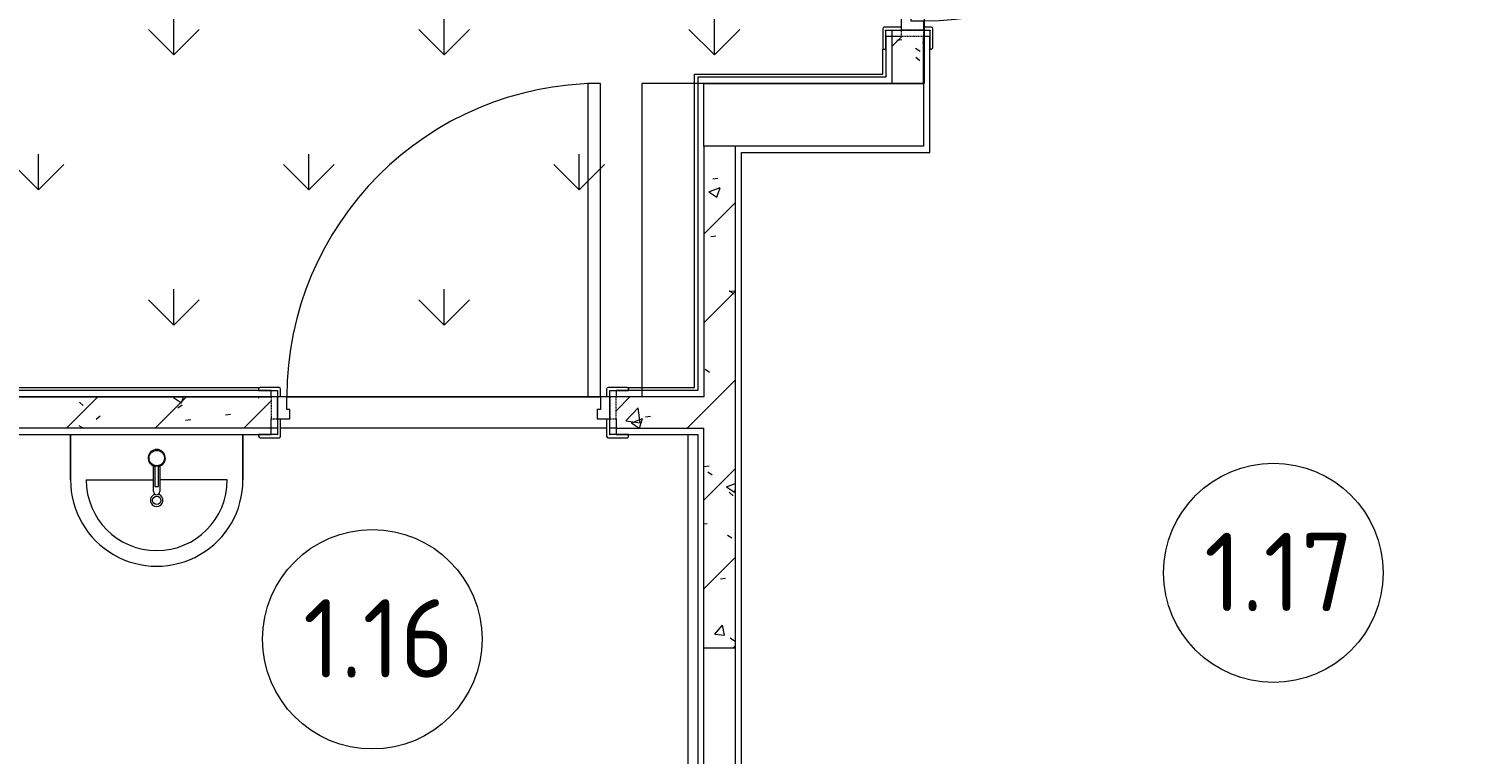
# Model space of a CAD drawing. Header units: millimetres. Extents: x -584918 to 2941280, y 3000189 to 4229862.
# Drawn here: x 202829 to 207407, y 3652591 to 3654905 of the extents above; entities that cross this region are included whole.
import ezdxf

# ---------------------------------------------------------------- set-up
doc = ezdxf.new("R2010")
doc.units = ezdxf.units.MM
doc.linetypes.add('ASVP_Невидимые', pattern=[5, 3, -2])
for name, color, linetype, lineweight in [('Двери', 7, 'Continuous', 0), ('Марки помещений', 7, 'Continuous', 0), ('Обобщенные модели', 7, 'Continuous', 0), ('Перекрытие', 7, 'Continuous', 0), ('Сантехника', 7, 'Continuous', 0), ('Стены внутренние', 7, 'Continuous', 0), ('Стены несущие', 7, 'Continuous', 0), ('Стены отделка', 7, 'Continuous', 0), ('экспертиза условные обозначения', 1, 'Continuous', 0)]:
    doc.layers.add(name, color=color, linetype=linetype, lineweight=lineweight)
doc.styles.add('GOST Common_2', font='', dxfattribs={"height": 500})
doc.styles.get('GOST Common_2').set_extended_font_data('GOST Common')
pattern_1 = [(45, (192051.36, 3643581.32), (-141.4214, 141.4214), [])]
pattern_2 = [(50, (192051.36, 3643581.32), (364.368, -31.8783), [38.1, -419.1]), (355, (192051.36, 3643581.3), (-70.486, 382.113), [30.48, -335.28]), (100.451, (192081.73, 3643578.66), (293.885, 350.2334), [32.38, -356.18]), (46.184, (192051.36, 3643682.9), (542.158, -84.086), [57.15, -628.65]), (96.636, (192096.54, 3643675.9), (474.805, 494.855), [48.57, -534.27]), (351.184, (192051.36, 3643682.9), (474.81, 494.85), [45.72, -502.92]), (21, (192102.16, 3643657.52), (303.2285, -204.5305), [38.1, -419.1]), (326, (192102.16, 3643657.5), (123.604, 368.376), [30.48, -335.28]), (71.451, (192127.43, 3643640.47), (426.834, 163.843), [32.38, -356.18]), (37.5, (192051.36, 3643581.32), (6.1766, 169.11015), [16.764, -314.452, 16.764, -323.596, -336.55]), (37.5, (192051.36, 3643581.32), (6.1766, 169.11015), [-671.576, 16.764, -319.786]), (7.5, (192051.36, 3643581.32), (133.6389, 200.3615), [16.764, -177.292, 16.764, -306.832, -128.27]), (7.5, (192051.36, 3643581.32), (133.6389, 200.3615), [-517.652, 16.764, -111.506]), (327.5, (191938.08, 3643581.32), (271.1818, -11.4584), [16.764, -110.236, 16.764, -379.476, -525.78]), (327.5, (191938.08, 3643581.32), (271.1818, -11.4584), [-523.24, 16.764, -509.016]), (317.5, (191887.28, 3643581.32), (296.2585, 50.8528), [16.764, -148.336, 16.764, -246.38, -373.38]), (317.5, (191887.28, 3643581.32), (296.2585, 50.8528), [-428.244, 16.764, -356.616])]

# ---------------------------------------------------------------- blocks, each defined once
blk = doc.blocks.new('ASVP_ДверьДеревянная_1 полотно - Входная_внутр_ 1000х2000h_полотно_ Г Л _950 в свету_-7521736-АР Этаж 01')
at = {"layer": 'Двери', "lineweight": 18}
for p, q in [((500, 1050), (460, 1050)), ((460, 1050), (460, 50)), ((500, 50), (500, 1050)), ((-500, 50), (-530, 50)), ((-530, 50), (-530, -20)), ((-500, 10), (-500, 50)), ((460, 50), (500, 50)), ((530, 50), (500, 50)), ((500, 50), (500, 10)), ((530, -20), (530, 50)), ((-490, 10), (-500, 10)), ((-490, -20), (-490, 10)), ((500, 10), (490, 10)), ((490, 10), (490, -20)), ((-530, -20), (-490, -20)), ((490, -20), (530, -20))]:
    blk.add_line(p, q, dxfattribs=at)
at = {"layer": 'Двери', "linetype": 'ASVP_Невидимые', "lineweight": 18}
for p, q in [((-530, 50), (-550, 50)), ((-550, 50), (-550, -20)), ((-530, -20), (-530, 50)), ((550, 50), (530, 50)), ((530, 50), (530, -20)), ((550, -20), (550, 50)), ((-550, -20), (-530, -20)), ((530, -20), (550, -20))]:
    blk.add_line(p, q, dxfattribs=at)
at = {"layer": 'Двери'}
blk.add_arc((500, 50), 1000, 90, 180, dxfattribs=at)
blk = doc.blocks.new('ASVP_НАЛИЧНИК МДФ_Двери - Наличник дверной МДФ-V1-АР Этаж 01')
at = {"layer": 'Обобщенные модели'}
h = blk.add_hatch(dxfattribs=at)
h.set_pattern_fill('FP_4', color=256, style=0, pattern_type=2)
h.set_pattern_definition([(216.87, (-11934, -9612.83), (1249.4985, 833.00223), [208.25, -1874.25]), (206.565, (-11684.1, -9737.78), (-416.5007, -416.5004), [465.661, -465.661]), (198.435, (-11684.1, -9946.03), (-832.9995, -416.5009), [263.418, -1053.671])])
h.paths.add_polyline_path([(-525, -10), (-521.5, -8.5), (-520, -5), (-520, 50), (-530, 50), (-531, 0), (-590, -1), (-590, -5), (-588.5, -8.5), (-585, -10), (-530, -10)])
h.paths.add_polyline_path([(525, -10), (585, -10), (588.5, -8.5), (590, -5), (590, 0), (530, 0), (530, 50), (520, 50), (520, -5), (521.5, -8.5)])
for p, q in [((-530, 50), (-530, -1)), ((-520, -5), (-520, 50)), ((520, 50), (520, -5)), ((530, -1), (530, 50)), ((-531, 0), (-590, 0)), ((-590, 0), (-590, -5)), ((-531, -1), (-531, 0)), ((590, 0), (531, 0)), ((531, 0), (531, -1)), ((590, -5), (590, 0)), ((-585, -10), (-525, -10)), ((-530, -1), (-531, -1)), ((525, -10), (585, -10)), ((531, -1), (530, -1))]:
    blk.add_line(p, q, dxfattribs=at)
for centre, start, end in [((-585, -5), 180, 270), ((-525, -5), 270, 360), ((525, -5), 180, 270), ((585, -5), 270, 360)]:
    blk.add_arc(centre, 5, start, end, dxfattribs=at)
blk = doc.blocks.new('ASVP_НАЛИЧНИК МДФ_Двери - Наличник дверной МДФ-V2-АР Этаж 01')
at = {"layer": 'Обобщенные модели'}
h = blk.add_hatch(dxfattribs=at)
h.set_pattern_fill('FP_5', color=256, style=0, pattern_type=2)
h.set_pattern_definition([(36.87, (11934, 9752.83), (-1249.4985, -833.00223), [208.25, -1874.25]), (26.565, (11684.1, 9877.78), (416.5007, 416.5004), [465.661, -465.661]), (18.435, (11684.1, 10086.03), (832.9995, 416.5009), [263.418, -1053.671])])
h.paths.add_polyline_path([(-520, 20), (-530, 20), (-531, 0), (-590, -1), (-590, -5), (-588.5, -8.5), (-585, -10), (-525, -10), (-521.5, -8.5), (-520, -5), (-520, 0)])
h.paths.add_polyline_path([(530, 20), (520, 20), (520, -5), (521.5, -8.5), (525, -10), (585, -10), (588.5, -8.5), (590, -5), (590, 0), (530, 0)])
for p, q in [((-531, 0), (-590, 0)), ((-590, 0), (-590, -5)), ((-531, -1), (-531, 0)), ((-530, 20), (-530, -1)), ((-520, -5), (-520, 20)), ((520, 20), (520, -5)), ((530, -1), (530, 20)), ((590, 0), (531, 0)), ((531, 0), (531, -1)), ((590, -5), (590, 0)), ((-585, -10), (-525, -10)), ((-530, -1), (-531, -1)), ((525, -10), (585, -10)), ((531, -1), (530, -1))]:
    blk.add_line(p, q, dxfattribs=at)
for centre, start, end in [((-585, -5), 180, 270), ((-525, -5), 270, 360), ((525, -5), 180, 270), ((585, -5), 270, 360)]:
    blk.add_arc(centre, 5, start, end, dxfattribs=at)
blk = doc.blocks.new('ASVP_ДверьДеревянная_1 полотно - Входная_внутр_ 1000х2000h_полотно_ Г Пр _950 в свету_-7521749-АР Этаж 01')
at = {"layer": 'Двери', "lineweight": 18}
for p, q in [((-500, 1050), (-460, 1050)), ((-500, 50), (-500, 1050)), ((-460, 1050), (-460, 50)), ((-530, 50), (-500, 50)), ((-530, -20), (-530, 50)), ((-460, 50), (-500, 50)), ((-500, 50), (-500, 10)), ((500, 50), (530, 50)), ((500, 10), (500, 50)), ((530, 50), (530, -20)), ((-500, 10), (-490, 10)), ((-490, 10), (-490, -20)), ((490, 10), (500, 10)), ((490, -20), (490, 10)), ((-490, -20), (-530, -20)), ((530, -20), (490, -20))]:
    blk.add_line(p, q, dxfattribs=at)
at = {"layer": 'Двери', "linetype": 'ASVP_Невидимые', "lineweight": 18}
for p, q in [((-550, 50), (-530, 50)), ((-550, -20), (-550, 50)), ((-530, 50), (-530, -20)), ((530, 50), (550, 50)), ((530, -20), (530, 50)), ((550, 50), (550, -20)), ((-530, -20), (-550, -20)), ((550, -20), (530, -20))]:
    blk.add_line(p, q, dxfattribs=at)
at = {"layer": 'Двери'}
blk.add_arc((-500, 50), 1000, 0, 90, dxfattribs=at)
blk = doc.blocks.new('ASVP_НАЛИЧНИК МДФ_Двери - Наличник дверной МДФ-V83-АР Этаж 01')
at = {"layer": 'Обобщенные модели'}
for p, q in [((-530, 50), (-530, -1)), ((-520, -5), (-520, 50)), ((520, 50), (520, -5)), ((530, -1), (530, 50)), ((-531, 0), (-590, 0)), ((-590, 0), (-590, -5)), ((-531, -1), (-531, 0)), ((590, 0), (531, 0)), ((531, 0), (531, -1)), ((590, -5), (590, 0)), ((-585, -10), (-525, -10)), ((-530, -1), (-531, -1)), ((525, -10), (585, -10)), ((531, -1), (530, -1))]:
    blk.add_line(p, q, dxfattribs=at)
for centre, start, end in [((-585, -5), 180, 270), ((-525, -5), 270, 360), ((525, -5), 180, 270), ((585, -5), 270, 360)]:
    blk.add_arc(centre, 5, start, end, dxfattribs=at)
blk = doc.blocks.new('ASVP_НАЛИЧНИК МДФ_Двери - Наличник дверной МДФ-V84-АР Этаж 01')
at = {"layer": 'Обобщенные модели'}
h = blk.add_hatch(dxfattribs=at)
h.set_pattern_fill('FP_38', color=256, style=0, pattern_type=2)
h.set_pattern_definition([(126.87, (-11432.57, 13484.3), (833.00223, -1249.4985), [208.25, -1874.25]), (116.565, (-11557.52, 13234.4), (-416.5004, 416.5007), [465.661, -465.661]), (108.435, (-11765.77, 13234.4), (-416.5009, 832.9995), [263.418, -1053.671])])
h.paths.add_polyline_path([(-590, -1), (-590, -5), (-588.5, -8.5), (-585, -10), (-525, -10), (-521.5, -8.5), (-520, -3.1), (-520, 20), (-530, 20), (-531, 0), (-590, 0)])
h.paths.add_polyline_path([(520, -1), (520, -5), (521.5, -8.5), (525, -10), (585, -10), (588.5, -8.5), (590, -5), (590, 0), (530, 0), (530, 20), (520, 20), (520, 0)])
for p, q in [((-531, 0), (-590, 0)), ((-590, 0), (-590, -5)), ((-531, -1), (-531, 0)), ((-530, 20), (-530, -1)), ((-520, -5), (-520, 20)), ((520, 20), (520, -5)), ((530, -1), (530, 20)), ((590, 0), (531, 0)), ((531, 0), (531, -1)), ((590, -5), (590, 0)), ((-585, -10), (-525, -10)), ((-530, -1), (-531, -1)), ((525, -10), (585, -10)), ((531, -1), (530, -1))]:
    blk.add_line(p, q, dxfattribs=at)
for centre, start, end in [((-585, -5), 180, 270), ((-525, -5), 270, 360), ((525, -5), 180, 270), ((585, -5), 270, 360)]:
    blk.add_arc(centre, 5, start, end, dxfattribs=at)
blk = doc.blocks.new('ASVP_2D_Раковина - Раковина 550х420-V213-АР Этаж 01')
at = {"layer": 'Сантехника'}
for p, q in [((-119.1, 110.6), (-119.1, 191.9)), ((-99.1, 191.9), (-99.1, 110.6)), ((-384.1, 155), (-384.1, 10)), ((-384.1, 10), (-384.1, 155)), ((-334.1, 155), (-119.1, 155)), ((-115.1, 176), (-115.1, 109.6)), ((-103.1, 176), (-115.1, 176)), ((-103.1, 109.6), (-103.1, 176)), ((115.9, 155), (-99.1, 155)), ((165.9, 10), (165.9, 155)), ((165.9, 155), (165.9, 10))]:
    blk.add_line(p, q, dxfattribs=at)
for centre, radius in [((-109.1, 220), 13.3), ((-109.1, 85), 24.5)]:
    blk.add_circle(centre, radius, dxfattribs=at)
for centre, radius, start, end in [((-109.1, 155), 275, 360, 180), ((-109.1, 155), 275, 360, 180), ((-109.1, 155), 225, 0, 180), ((-109.1, 220), 20, 284.1438, 255.8562), ((-109.1, 191.9), 10, 0, 180), ((-109.1, 85), 27.5, 102.6043, 77.3977), ((-109.1, 85), 25.3, 76.2933, 103.7089)]:
    blk.add_arc(centre, radius, start, end, dxfattribs=at)
blk = doc.blocks.new('ASVP_Марка_Помещение_ДваЗначения - Номер Площадь-685795-АР Этаж 01')
at = {"layer": 'Марки помещений'}
blk.add_circle((0, 0), 3.5, dxfattribs=at)

msp = doc.modelspace()

# ---------------------------------------------------------------- hatches: boundary and pattern name
at = {"layer": 'Стены внутренние'}
h = msp.add_hatch(dxfattribs=at)
h.set_pattern_fill('FP_1', color=256, style=0, pattern_type=2)
h.set_pattern_definition(pattern_1)
h.paths.add_polyline_path([(205682.26, 3654730.649), (205682.26, 3654880.386), (205582.26, 3654880.386), (205582.26, 3654730.649)])
h.paths.add_polyline_path([(205682.26, 3655980.386), (205682.26, 3656080.649), (205582.26, 3656080.649), (205582.26, 3655980.386), (205612.26, 3655980.386)])
h = msp.add_hatch(dxfattribs=at)
h.set_pattern_fill('FP_2', color=256, style=0, pattern_type=2)
h.set_pattern_definition(pattern_2)
h.paths.add_polyline_path([(205682.26, 3654730.649), (205682.26, 3654880.386), (205582.26, 3654880.386), (205582.26, 3654730.649)])
h.paths.add_polyline_path([(205682.26, 3655980.386), (205682.26, 3656080.649), (205582.26, 3656080.649), (205582.26, 3655980.386), (205612.26, 3655980.386)])
h = msp.add_hatch(dxfattribs=at)
h.set_pattern_fill('FP_1', color=256, style=0, pattern_type=2)
h.set_pattern_definition(pattern_1)
h.paths.add_polyline_path([(204982.26, 3651130.649), (205082.26, 3651130.649), (205082.26, 3651730.649), (204982.26, 3651730.649), (204982.26, 3651140.649)])
h.paths.add_polyline_path([(204982.26, 3652930.649), (205082.26, 3652930.649), (205082.26, 3654530.649), (204982.26, 3654530.649), (204982.26, 3653295.427)])
h = msp.add_hatch(dxfattribs=at)
h.set_pattern_fill('FP_2', color=256, style=0, pattern_type=2)
h.set_pattern_definition(pattern_2)
h.paths.add_polyline_path([(204982.26, 3651130.649), (205082.26, 3651130.649), (205082.26, 3651730.649), (204982.26, 3651730.649), (204982.26, 3651140.649)])
h.paths.add_polyline_path([(204982.26, 3652930.649), (205082.26, 3652930.649), (205082.26, 3654530.649), (204982.26, 3654530.649), (204982.26, 3653295.427)])
h = msp.add_hatch(dxfattribs=at)
h.set_pattern_fill('FP_1', color=256, style=0, pattern_type=2)
h.set_pattern_definition(pattern_1)
h.paths.add_polyline_path([(203248.296, 3653630.649), (203601.957, 3653630.649), (203601.957, 3653730.649), (201332.26, 3653730.649), (201332.26, 3653630.649), (202315.112, 3653630.649)])
h.paths.add_polyline_path([(204701.957, 3653630.649), (204982.26, 3653630.649), (204982.26, 3653730.649), (204701.957, 3653730.649), (204701.957, 3653656.825)])
h = msp.add_hatch(dxfattribs=at)
h.set_pattern_fill('FP_2', color=256, style=0, pattern_type=2)
h.set_pattern_definition(pattern_2)
h.paths.add_polyline_path([(203248.296, 3653630.649), (203601.957, 3653630.649), (203601.957, 3653730.649), (201332.26, 3653730.649), (201332.26, 3653630.649), (202315.112, 3653630.649)])
h.paths.add_polyline_path([(204701.957, 3653630.649), (204982.26, 3653630.649), (204982.26, 3653730.649), (204701.957, 3653730.649), (204701.957, 3653656.825)])
at = {"layer": 'экспертиза условные обозначения'}
h = msp.add_hatch(dxfattribs=at)
h.set_pattern_fill('GRASS', color=3, scale=24)
h.set_pattern_definition([(90, (151357.9, 3544478.35), (-431.0523, 431.0523), [114.3, -747.8046]), (45, (151357.9, 3544478.35), (-431.0523, 431.0523), [114.3, -495.3]), (135, (151357.9, 3544478.35), (-431.0523, -431.0523), [114.3, -495.3])])
edge = h.paths.add_edge_path()
edge.add_line((191275.023, 3666425.751), (199307.782, 3663189.515))
edge.add_line((199307.782, 3663189.515), (201023.692, 3662498.029))
edge.add_line((201023.692, 3662498.029), (214294.534, 3657150.078))
edge.add_line((214294.534, 3657150.078), (213584.359, 3655387.792))
edge.add_line((213584.359, 3655387.792), (213584.359, 3653330.649))
edge.add_line((213584.359, 3653330.649), (212084.359, 3653330.649))
edge.add_line((212084.359, 3653330.649), (212084.359, 3655992.269))
edge.add_line((212084.359, 3655992.269), (207884.359, 3657684.807))
edge.add_line((207884.359, 3657684.807), (207884.359, 3657630.649))
edge.add_line((207884.359, 3657630.649), (206534.359, 3657630.649))
edge.add_line((206534.359, 3657630.649), (206534.359, 3658228.836))
edge.add_line((206534.359, 3658228.836), (205040.972, 3658830.649))
edge.add_line((205040.972, 3658830.649), (202859.184, 3658830.649))
edge.add_line((202859.184, 3658830.649), (202859.184, 3659708.335))
edge.add_line((202859.184, 3659708.335), (201294.061, 3660338.598))
edge.add_line((201294.061, 3660338.598), (198943.875, 3661282.016))
edge.add_arc((198634.359, 3660226.459), 1100, 73.65753, 174.564886)
edge.add_line((197539.305, 3660330.649), (194784.359, 3660330.649))
edge.add_line((194784.359, 3660330.649), (194784.359, 3662963.911))
edge.add_line((194784.359, 3662963.911), (190564.848, 3664663.465))
edge.add_line((190564.848, 3664663.465), (191275.023, 3666425.751))
h = msp.add_hatch(dxfattribs=at)
h.set_pattern_fill('GRASS', color=6, scale=24)
h.set_pattern_definition([(90, (191652.37, 3539730.8), (-431.0523, 431.0523), [114.3, -747.8046]), (45, (191652.37, 3539730.8), (-431.0523, 431.0523), [114.3, -495.3]), (135, (191652.37, 3539730.8), (-431.0523, -431.0523), [114.3, -495.3])])
h.paths.add_polyline_path([(202987.924, 3658630.649), (202987.924, 3658830.649), (204487.924, 3658830.649), (204487.924, 3658630.649), (204784.359, 3658630.649), (204784.359, 3656080.649), (205684.359, 3656080.649), (205684.359, 3654730.649), (204784.359, 3654730.649), (204784.359, 3653730.649), (201434.359, 3653730.649), (201434.359, 3658130.649), (202859.184, 3658130.649), (202859.184, 3658630.649)])

# ---------------------------------------------------------------- linework, layer by layer
at = {"layer": 'Перекрытие'}
for p, q in [((205582.26, 3654880.386), (205582.26, 3654900.386)), ((203651.957, 3653730.649), (204611.957, 3653730.649)), ((203621.957, 3653630.649), (203601.957, 3653630.649)), ((204671.957, 3653630.649), (203631.957, 3653630.649)), ((204701.957, 3653630.649), (204681.957, 3653630.649)), ((204932.26, 3651150.649), (204932.26, 3653610.649))]:
    msp.add_line(p, q, dxfattribs=at)
at = {"layer": 'Стены внутренние'}
for p, q in [((205552.26, 3654760.649), (205552.26, 3654840.386)), ((205552.26, 3654840.386), (205557.26, 3654840.386)), ((204952.26, 3653760.649), (204952.26, 3654760.649)), ((204952.26, 3654760.649), (205552.26, 3654760.649)), ((201362.26, 3653760.649), (203561.957, 3653760.649)), ((203561.957, 3653760.649), (203561.957, 3653755.649)), ((204741.957, 3653760.649), (204952.26, 3653760.649)), ((204741.957, 3653760.649), (204741.957, 3653755.649))]:
    msp.add_line(p, q, dxfattribs=at)
at = {"layer": 'Стены несущие'}
for p, q in [((205612.26, 3654880.386), (205582.26, 3654880.386)), ((205582.26, 3654730.649), (205582.26, 3654880.386)), ((205682.26, 3654730.649), (205682.26, 3654880.386)), ((205582.26, 3654730.649), (205682.26, 3654730.649)), ((205082.26, 3654530.649), (204982.26, 3654530.649)), ((204982.26, 3654530.649), (204982.26, 3653730.649)), ((205082.26, 3654530.649), (205082.26, 3652930.649)), ((201332.26, 3653730.649), (203601.957, 3653730.649)), ((204982.26, 3653730.649), (204701.957, 3653730.649)), ((203601.957, 3653630.649), (203601.957, 3653660.649)), ((204701.957, 3653660.649), (204701.957, 3653630.649)), ((203601.957, 3653630.649), (201232.26, 3653630.649)), ((204701.957, 3653630.649), (204982.26, 3653630.649)), ((204982.26, 3652930.649), (204982.26, 3653630.649)), ((204982.26, 3652930.649), (205082.26, 3652930.649))]:
    msp.add_line(p, q, dxfattribs=at)
at = {"layer": 'Стены отделка'}
for p, q in [((205582.26, 3654880.386), (205562.26, 3654880.386)), ((205562.26, 3654880.386), (205562.26, 3654750.649)), ((205702.26, 3654880.386), (205682.26, 3654880.386)), ((205702.26, 3654510.649), (205702.26, 3654880.386)), ((204962.26, 3654750.649), (204962.26, 3653750.649)), ((205562.26, 3654750.649), (204962.26, 3654750.649)), ((204982.26, 3654530.649), (204982.26, 3654730.649)), ((204982.26, 3654730.649), (205582.26, 3654730.649)), ((205682.26, 3654730.649), (205682.26, 3654530.649)), ((205682.26, 3654530.649), (205082.26, 3654530.649)), ((205102.26, 3654510.649), (205702.26, 3654510.649)), ((205102.26, 3651140.649), (205102.26, 3654510.649)), ((203601.957, 3653750.649), (201352.26, 3653750.649)), ((203601.957, 3653730.649), (203601.957, 3653750.649)), ((204962.26, 3653750.649), (204701.957, 3653750.649)), ((204701.957, 3653750.649), (204701.957, 3653730.649)), ((202252.26, 3653610.649), (203601.957, 3653610.649)), ((203601.957, 3653610.649), (203601.957, 3653630.649)), ((204701.957, 3653630.649), (204701.957, 3653610.649)), ((204701.957, 3653610.649), (204962.26, 3653610.649)), ((204962.26, 3653610.649), (204962.26, 3651150.649)), ((204982.26, 3651730.649), (204982.26, 3652930.649)), ((205082.26, 3652930.649), (205082.26, 3651730.649))]:
    msp.add_line(p, q, dxfattribs=at)
at = {"layer": 'экспертиза условные обозначения', "color": 6}
msp.add_lwpolyline([(202987.924, 3658630.649), (202987.924, 3658830.649), (204487.924, 3658830.649), (204487.924, 3658630.649), (204784.359, 3658630.649), (204784.359, 3656080.649), (205684.359, 3656080.649), (205684.359, 3654730.649), (204784.359, 3654730.649), (204784.359, 3653730.649), (201434.359, 3653730.649), (201434.359, 3658130.649), (202859.184, 3658130.649), (202859.184, 3658630.649), (202987.924, 3658630.649)], dxfattribs=at)

# ---------------------------------------------------------------- block references
at = {"layer": 'Двери', "rotation": 269.9999999999999}
msp.add_blockref('ASVP_ДверьДеревянная_1 полотно - Входная_внутр_ 1000х2000h_полотно_ Г Пр _950 в свету_-7521749-АР Этаж 01', (205632.26, 3655430.386), dxfattribs=at)
at = {"layer": 'Двери'}
msp.add_blockref('ASVP_ДверьДеревянная_1 полотно - Входная_внутр_ 1000х2000h_полотно_ Г Л _950 в свету_-7521736-АР Этаж 01', (204151.957, 3653680.649), dxfattribs=at)
at = {"layer": 'Марки помещений', "xscale": 99.99999999999993, "yscale": 99.99999999999993, "zscale": 99.99999999999993}
for p in [(206798.408, 3653169.464), (203924.593, 3652957.564)]:
    msp.add_blockref('ASVP_Марка_Помещение_ДваЗначения - Номер Площадь-685795-АР Этаж 01', p, dxfattribs=at)
at = {"layer": 'Обобщенные модели'}
for name, p, rotation in [('ASVP_НАЛИЧНИК МДФ_Двери - Наличник дверной МДФ-V83-АР Этаж 01', (205562.26, 3655430.386), 269.9999999999999), ('ASVP_НАЛИЧНИК МДФ_Двери - Наличник дверной МДФ-V84-АР Этаж 01', (205702.26, 3655430.386), 89.99999999999967), ('ASVP_НАЛИЧНИК МДФ_Двери - Наличник дверной МДФ-V2-АР Этаж 01', (204151.957, 3653750.649), 180)]:
    msp.add_blockref(name, p, dxfattribs=dict(at, rotation=rotation))
msp.add_blockref('ASVP_НАЛИЧНИК МДФ_Двери - Наличник дверной МДФ-V1-АР Этаж 01', (204151.957, 3653610.649), dxfattribs=at)
at = {"layer": 'Сантехника', "rotation": 180}
msp.add_blockref('ASVP_2D_Раковина - Раковина 550х420-V213-АР Этаж 01', (203127.882, 3653620.649), dxfattribs=at)

# ---------------------------------------------------------------- texts
at = {"layer": 'Марки помещений', "char_height": 250, "width": 548.35425, "attachment_point": 1, "style": 'GOST Common_2'}
for s, insert in [('1.17', (206577.45, 3653297.189)), ('1.16', (203703.636, 3653085.289))]:
    msp.add_mtext(s, dxfattribs=dict(at, insert=insert))

doc.saveas('drawing.dxf')
